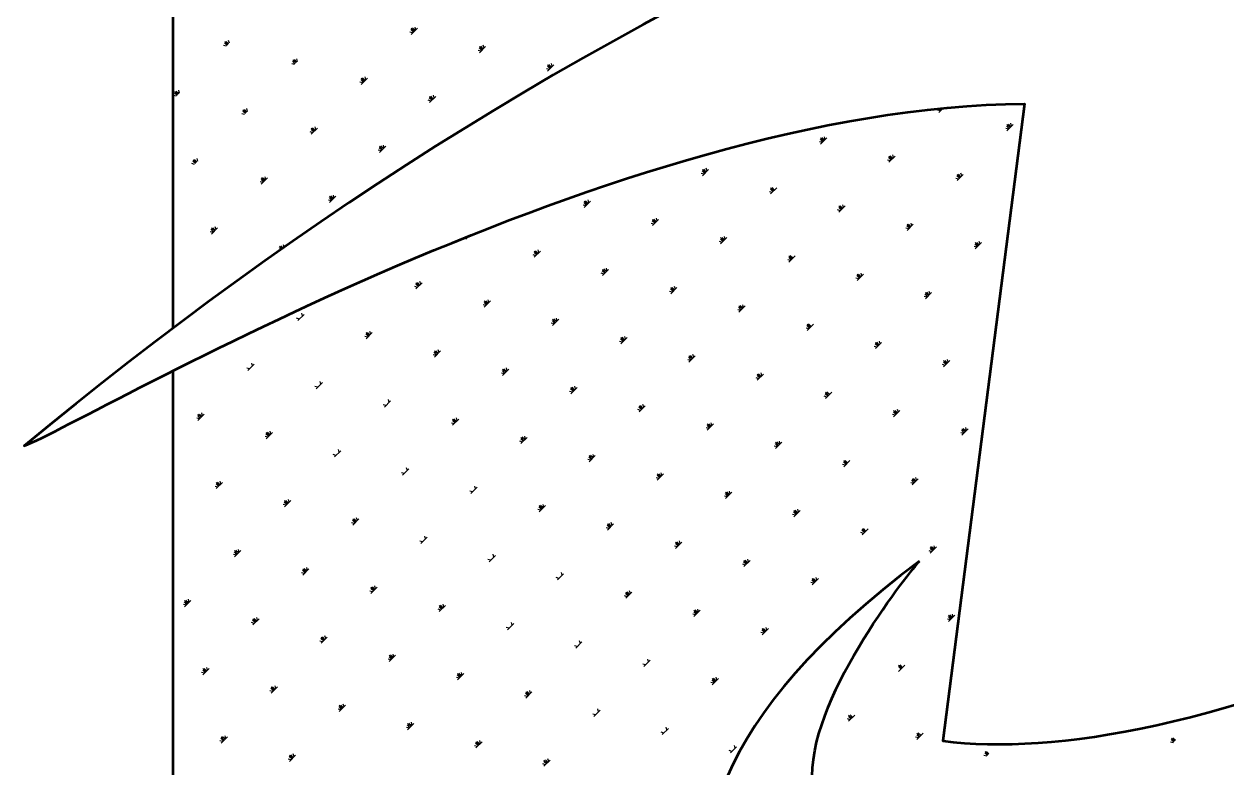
# Model space of a CAD drawing. Extents: x -3102990 to -851544, y -5293060 to -2540151.
# Drawn here: x -1163852 to -1162338, y -2634934 to -2633997 of the extents above; entities that cross this region are included whole.
import ezdxf

# ---------------------------------------------------------------- set-up
doc = ezdxf.new("R2010")
doc.units = 0
doc.header["$LTSCALE"] = 1000
doc.layers.get('0').update_dxf_attribs({"linetype": 'CONTINUOUS'})
doc.layers.add('PUB_TITLE', color=4, linetype='CONTINUOUS')

# ---------------------------------------------------------------- blocks, each defined once
blk = doc.blocks.new('A$C154754DE')
at = {"layer": 'PUB_TITLE', "color": 4}
for p, q in [((98932.7, 56294.1), (98929.3, 56295)), ((98933.7, 56295.1), (98930.6, 56298.3)), ((98934.7, 56296.1), (98930.8, 56300)), ((98930.8, 56292.2), (98938.6, 56300)), ((98935.7, 56297.1), (98932.5, 56300.2)), ((98936.7, 56298.1), (98935.8, 56301.5)), ((98698.1, 56277.3), (98694.7, 56278.2)), ((98699.1, 56278.3), (98695.9, 56281.4)), ((98700.1, 56279.2), (98696.1, 56283.2)), ((98701, 56280.2), (98697.9, 56283.4)), ((98702, 56281.2), (98701.1, 56284.6)), ((99020.6, 56273.1), (99016.7, 56277)), ((99016.7, 56269.1), (99024.5, 56277)), ((99021.6, 56274.1), (99018.4, 56277.2)), ((99022.6, 56275), (99021.6, 56278.5)), ((98787.9, 56258.2), (98787, 56261.6)), ((99018.6, 56271.1), (99015.2, 56272)), ((99019.6, 56272.1), (99016.5, 56275.2)), ((98784, 56254.3), (98780.6, 56255.2)), ((98785, 56255.2), (98781.8, 56258.4)), ((98786, 56256.2), (98782, 56260.2)), ((98786.9, 56257.2), (98783.8, 56260.4)), ((99104.5, 56248.1), (99101.1, 56249)), ((99105.5, 56249.1), (99102.4, 56252.2)), ((99106.5, 56250.1), (99102.5, 56254)), ((99102.5, 56246.1), (99110.4, 56254)), ((99107.5, 56251), (99104.3, 56254.2)), ((99108.4, 56252), (99107.5, 56255.5)), ((98869.9, 56231.3), (98866.4, 56232.2)), ((98870.9, 56232.2), (98867.7, 56235.4)), ((98871.8, 56233.2), (98867.9, 56237.1)), ((98867.9, 56229.3), (98875.8, 56237.1)), ((98872.8, 56234.2), (98869.7, 56237.3)), ((98873.8, 56235.2), (98872.9, 56238.6)), ((98636.2, 56215.4), (98633.1, 56218.5)), ((98637.2, 56216.4), (98633.3, 56220.3)), ((98638.2, 56217.4), (98635, 56220.5)), ((98639.2, 56218.3), (98638.2, 56221.8)), ((98959.7, 56212.2), (98958.8, 56215.6)), ((98635.2, 56214.4), (98631.8, 56215.3)), ((98955.8, 56208.2), (98952.3, 56209.2)), ((98956.7, 56209.2), (98953.6, 56212.4)), ((98957.7, 56210.2), (98953.8, 56214.1)), ((98953.8, 56206.3), (98961.7, 56214.1)), ((98958.7, 56211.2), (98955.6, 56214.3)), ((98721.1, 56191.4), (98717.7, 56192.3)), ((98722.1, 56192.4), (98719, 56195.5)), ((98723.1, 56193.4), (98719.1, 56197.3)), ((98724.1, 56194.3), (98720.9, 56197.5)), ((98725, 56195.3), (98724.1, 56198.8)), ((99596.8, 56195.9), (99593.4, 56196.8)), ((99594.8, 56193.9), (99600.3, 56199.4)), ((99597.8, 56196.9), (99595.8, 56198.9)), ((99598.8, 56197.9), (99597.5, 56199.1)), ((99599.8, 56198.9), (99599.3, 56199.3)), ((98808, 56169.4), (98804.8, 56172.5)), ((98809, 56170.3), (98805, 56174.3)), ((98805, 56166.4), (98812.9, 56174.3)), ((98809.9, 56171.3), (98806.8, 56174.5)), ((98810.9, 56172.3), (98810, 56175.7)), ((99682.7, 56172.9), (99679.3, 56173.8)), ((99683.7, 56173.9), (99680.5, 56177)), ((99684.7, 56174.9), (99680.7, 56178.8)), ((99680.7, 56170.9), (99688.6, 56178.8)), ((99685.6, 56175.8), (99682.5, 56179)), ((99686.6, 56176.8), (99685.7, 56180.3)), ((98807, 56168.4), (98803.6, 56169.3)), ((99448.1, 56156), (99444.6, 56157)), ((99449, 56157), (99445.9, 56160.2)), ((99450, 56158), (99446.1, 56161.9)), ((99446.1, 56154.1), (99453.9, 56161.9)), ((99451, 56159), (99447.9, 56162.1)), ((99452, 56160), (99451.1, 56163.4)), ((98892.9, 56145.4), (98889.4, 56146.3)), ((98893.9, 56146.4), (98890.7, 56149.5)), ((98894.8, 56147.3), (98890.9, 56151.3)), ((98890.9, 56143.4), (98898.8, 56151.3)), ((98895.8, 56148.3), (98892.7, 56151.5)), ((98896.8, 56149.3), (98895.9, 56152.7)), ((99537.9, 56137), (99536.9, 56140.4)), ((98658.2, 56128.5), (98654.8, 56129.4)), ((98659.2, 56129.5), (98656.1, 56132.6)), ((98660.2, 56130.5), (98656.3, 56134.4)), ((98661.2, 56131.5), (98658, 56134.6)), ((98662.2, 56132.5), (98661.3, 56135.9)), ((99533.9, 56133), (99530.5, 56134)), ((99534.9, 56134), (99531.8, 56137.2)), ((99535.9, 56135), (99532, 56138.9)), ((99532, 56131.1), (99539.8, 56138.9)), ((99536.9, 56136), (99533.7, 56139.1)), ((98745.1, 56106.5), (98742, 56109.6)), ((98746.1, 56107.5), (98742.2, 56111.4)), ((98742.2, 56103.5), (98750, 56111.4)), ((98747.1, 56108.5), (98743.9, 56111.6)), ((98748.1, 56109.4), (98747.1, 56112.9)), ((99299.3, 56116.2), (99295.9, 56117.1)), ((99300.3, 56117.2), (99297.1, 56120.3)), ((99301.3, 56118.2), (99297.3, 56122.1)), ((99297.3, 56114.2), (99305.2, 56122.1)), ((99302.2, 56119.1), (99299.1, 56122.3)), ((99303.2, 56120.1), (99302.3, 56123.6)), ((99619.8, 56110), (99616.4, 56110.9)), ((99620.8, 56111), (99617.7, 56114.1)), ((99621.8, 56112), (99617.9, 56115.9)), ((99617.9, 56108.1), (99625.7, 56115.9)), ((99622.8, 56113), (99619.6, 56116.1)), ((99623.8, 56114), (99622.8, 56117.4)), ((98744.1, 56105.5), (98740.7, 56106.4)), ((99386.2, 56094.2), (99383, 56097.3)), ((99387.1, 56095.1), (99383.2, 56099.1)), ((99383.2, 56091.2), (99391.1, 56099.1)), ((99388.1, 56096.1), (99385, 56099.3)), ((98830, 56082.5), (98826.6, 56083.4)), ((98831, 56083.5), (98827.9, 56086.6)), ((98832, 56084.5), (98828, 56088.4)), ((98828, 56080.5), (98835.9, 56088.4)), ((98833, 56085.4), (98829.8, 56088.6)), ((98833.9, 56086.4), (98833, 56089.9)), ((99151.5, 56077.3), (99148.4, 56080.5)), ((99152.5, 56078.3), (99148.6, 56082.2)), ((99148.6, 56074.4), (99156.4, 56082.2)), ((99153.5, 56079.3), (99150.3, 56082.4)), ((99154.5, 56080.3), (99153.5, 56083.7)), ((99385.2, 56093.2), (99381.7, 56094.1)), ((99150.5, 56076.3), (99147.1, 56077.3)), ((99471.1, 56070.2), (99467.6, 56071.1)), ((99472, 56071.1), (99468.9, 56074.3)), ((99473, 56072.1), (99469.1, 56076.1)), ((99469.1, 56068.2), (99477, 56076.1)), ((99474, 56073.1), (99470.9, 56076.3)), ((99475, 56074.1), (99474.1, 56077.5)), ((98685.2, 56046.6), (98684.3, 56050)), ((99236.4, 56053.3), (99233, 56054.2)), ((99237.4, 56054.3), (99234.3, 56057.4)), ((99238.4, 56055.3), (99234.5, 56059.2)), ((99234.5, 56051.4), (99242.3, 56059.2)), ((99239.4, 56056.3), (99236.2, 56059.4)), ((99240.4, 56057.2), (99239.4, 56060.7)), ((99557.9, 56048.1), (99554.8, 56051.3)), ((99558.9, 56049.1), (99555, 56053)), ((99555, 56045.2), (99562.8, 56053)), ((99559.9, 56050.1), (99556.8, 56053.2)), ((99560.9, 56051.1), (99560, 56054.5)), ((98681.3, 56042.6), (98677.8, 56043.6)), ((98682.2, 56043.6), (98679.1, 56046.8)), ((98683.2, 56044.6), (98679.3, 56048.5)), ((98679.3, 56040.7), (98687.1, 56048.5)), ((98684.2, 56045.6), (98681.1, 56048.7)), ((98999.8, 56034.5), (99003.7, 56038.4)), ((99001.8, 56036.5), (99000.1, 56036.9)), ((99002.8, 56037.5), (99002.4, 56037.9)), ((99323.3, 56031.3), (99320.1, 56034.4)), ((99324.3, 56032.3), (99320.3, 56036.2)), ((99320.3, 56028.3), (99328.2, 56036.2)), ((99325.3, 56033.3), (99322.1, 56036.4)), ((99326.2, 56034.2), (99325.3, 56037.7)), ((99557, 56047.2), (99553.5, 56048.1)), ((98765.2, 56020.1), (98763.7, 56020.5)), ((98767.2, 56021.5), (98765, 56023.7)), ((98768.4, 56022.3), (98765.2, 56025.5)), ((98769.5, 56023.1), (98766.9, 56025.7)), ((98770.9, 56024.1), (98770.1, 56027)), ((99089.6, 56015.4), (99085.7, 56019.4)), ((99085.7, 56011.5), (99093.6, 56019.4)), ((99090.6, 56016.4), (99087.5, 56019.5)), ((99091.6, 56017.4), (99090.7, 56020.8)), ((99322.3, 56030.3), (99318.9, 56031.2)), ((99642.8, 56024.1), (99639.4, 56025.1)), ((99643.8, 56025.1), (99640.7, 56028.3)), ((99644.8, 56026.1), (99640.9, 56030)), ((99640.9, 56022.2), (99648.7, 56030)), ((99645.8, 56027.1), (99642.6, 56030.2)), ((99646.8, 56028.1), (99645.8, 56031.5)), ((99087.7, 56013.5), (99084.2, 56014.4)), ((99088.6, 56014.4), (99085.5, 56017.6)), ((99408.2, 56007.3), (99404.8, 56008.2)), ((99409.2, 56008.3), (99406, 56011.4)), ((99410.2, 56009.3), (99406.2, 56013.2)), ((99406.2, 56005.3), (99414.1, 56013.2)), ((99411.1, 56010.2), (99408, 56013.4)), ((99173.6, 55990.4), (99170.1, 55991.4)), ((99174.5, 55991.4), (99171.4, 55994.6)), ((99175.5, 55992.4), (99171.6, 55996.3)), ((99171.6, 55988.5), (99179.4, 55996.3)), ((99176.5, 55993.4), (99173.4, 55996.5)), ((99177.5, 55994.4), (99176.6, 55997.8)), ((99495.1, 55985.3), (99491.9, 55988.4)), ((99496, 55986.2), (99492.1, 55990.2)), ((99492.1, 55982.3), (99500, 55990.2)), ((99497, 55987.2), (99493.9, 55990.4)), ((99498, 55988.2), (99497.1, 55991.6)), ((98938.9, 55973.6), (98935.5, 55974.5)), ((98939.9, 55974.6), (98936.7, 55977.7)), ((98940.9, 55975.6), (98936.9, 55979.5)), ((98936.9, 55971.6), (98944.8, 55979.5)), ((98941.9, 55976.5), (98938.7, 55979.7)), ((98942.8, 55977.5), (98941.9, 55981)), ((99261.4, 55969.4), (99257.5, 55973.3)), ((99257.5, 55965.5), (99265.3, 55973.3)), ((99262.4, 55970.4), (99259.2, 55973.5)), ((99263.4, 55971.4), (99262.4, 55974.8)), ((99494.1, 55984.3), (99490.6, 55985.2)), ((99259.4, 55967.4), (99256, 55968.4)), ((99260.4, 55968.4), (99257.3, 55971.6)), ((99580, 55961.3), (99576.5, 55962.2)), ((99580.9, 55962.2), (99577.8, 55965.4)), ((99581.9, 55963.2), (99578, 55967.2)), ((99578, 55959.3), (99585.9, 55967.2)), ((99582.9, 55964.2), (99579.8, 55967.4)), ((99583.9, 55965.2), (99583, 55968.6)), ((99024.8, 55950.6), (99021.4, 55951.5)), ((99025.8, 55951.6), (99022.6, 55954.7)), ((99026.8, 55952.6), (99022.8, 55956.5)), ((99022.8, 55948.6), (99030.7, 55956.5)), ((99027.7, 55953.5), (99024.6, 55956.7)), ((99028.7, 55954.5), (99027.8, 55958)), ((99345.3, 55944.4), (99341.9, 55945.3)), ((99346.3, 55945.4), (99343.2, 55948.5)), ((99347.3, 55946.4), (99343.4, 55950.3)), ((99343.4, 55942.5), (99351.2, 55950.3)), ((99348.3, 55947.4), (99345.1, 55950.5)), ((99349.3, 55948.3), (99348.3, 55951.8)), ((98790.2, 55933.7), (98786.7, 55934.7)), ((98788.2, 55931.8), (98796, 55939.6)), ((98794.1, 55937.7), (98793.2, 55941.1)), ((99110.7, 55927.6), (99107.2, 55928.5)), ((99111.7, 55928.6), (99108.5, 55931.7)), ((99112.6, 55929.5), (99108.7, 55933.5)), ((99108.7, 55925.6), (99116.6, 55933.5)), ((99113.6, 55930.5), (99110.5, 55933.7)), ((99114.6, 55931.5), (99113.7, 55934.9)), ((98877, 55911.7), (98873.9, 55914.9)), ((98878, 55912.7), (98874.1, 55916.6)), ((98874.1, 55908.8), (98881.9, 55916.6)), ((98879, 55913.7), (98875.8, 55916.8)), ((98880, 55914.7), (98879, 55918.1)), ((99431.2, 55921.4), (99427.8, 55922.3)), ((99432.2, 55922.4), (99429, 55925.5)), ((99433.2, 55923.4), (99429.2, 55927.3)), ((99429.2, 55919.4), (99437.1, 55927.3)), ((99434.2, 55924.4), (99431, 55927.5)), ((98876, 55910.7), (98872.6, 55911.6)), ((99196.6, 55904.6), (99193.1, 55905.5)), ((99197.5, 55905.5), (99194.4, 55908.7)), ((99198.5, 55906.5), (99194.6, 55910.5)), ((99194.6, 55902.6), (99202.5, 55910.5)), ((99199.5, 55907.5), (99196.4, 55910.7)), ((99200.5, 55908.5), (99199.6, 55911.9)), ((99517.1, 55898.4), (99513.7, 55899.3)), ((99518.1, 55899.4), (99514.9, 55902.5)), ((99519.1, 55900.4), (99515.1, 55904.3)), ((99515.1, 55896.4), (99523, 55904.3)), ((99520, 55901.3), (99516.9, 55904.5)), ((99521, 55902.3), (99520.1, 55905.8)), ((98961.9, 55887.7), (98958.5, 55888.6)), ((98962.9, 55888.7), (98959.8, 55891.8)), ((98963.9, 55889.7), (98960, 55893.6)), ((98960, 55885.7), (98967.8, 55893.6)), ((98964.9, 55890.7), (98961.7, 55893.8)), ((98965.9, 55891.6), (98964.9, 55895.1)), ((99282.4, 55881.5), (99279, 55882.5)), ((99283.4, 55882.5), (99280.3, 55885.7)), ((99284.4, 55883.5), (99280.5, 55887.4)), ((99280.5, 55879.6), (99288.3, 55887.4)), ((99285.4, 55884.5), (99282.3, 55887.6)), ((99286.4, 55885.5), (99285.5, 55888.9)), ((99606.9, 55879.3), (99606, 55882.7)), ((98727.3, 55870.9), (98723.8, 55871.8)), ((98725.3, 55868.9), (98733.2, 55876.8)), ((98731.2, 55874.8), (98730.3, 55878.2)), ((99048.8, 55865.7), (99045.6, 55868.8)), ((99049.8, 55866.7), (99045.8, 55870.6)), ((99045.8, 55862.7), (99053.7, 55870.6)), ((99050.8, 55867.6), (99047.6, 55870.8)), ((99051.7, 55868.6), (99050.8, 55872.1)), ((99603, 55875.4), (99599.5, 55876.3)), ((99604, 55876.4), (99600.8, 55879.5)), ((99604.9, 55877.3), (99601, 55881.3)), ((99601, 55873.4), (99608.9, 55881.3)), ((99605.9, 55878.3), (99602.8, 55881.5)), ((98811.2, 55845.9), (98819.1, 55853.7)), ((98817.1, 55851.8), (98816.2, 55855.2)), ((99047.8, 55864.7), (99044.4, 55865.6)), ((99368.3, 55858.5), (99364.9, 55859.5)), ((99369.3, 55859.5), (99366.2, 55862.7)), ((99370.3, 55860.5), (99366.4, 55864.4)), ((99366.4, 55856.6), (99374.2, 55864.4)), ((99371.3, 55861.5), (99368.1, 55864.6)), ((99372.3, 55862.5), (99371.3, 55865.9)), ((98813.2, 55847.9), (98809.7, 55848.8)), ((99133.7, 55841.7), (99130.3, 55842.6)), ((99134.7, 55842.7), (99131.5, 55845.8)), ((99135.7, 55843.7), (99131.7, 55847.6)), ((99131.7, 55839.7), (99139.6, 55847.6)), ((99136.6, 55844.6), (99133.5, 55847.8)), ((99137.6, 55845.6), (99136.7, 55849.1)), ((99455.2, 55836.5), (99452.1, 55839.6)), ((99456.2, 55837.5), (99452.3, 55841.4)), ((99452.3, 55833.6), (99460.1, 55841.4)), ((99457.2, 55838.5), (99454, 55841.6)), ((98899.1, 55824.8), (98895.6, 55825.8)), ((98897.1, 55822.9), (98904.9, 55830.7)), ((98903, 55828.8), (98902.1, 55832.2)), ((99220.6, 55819.7), (99217.4, 55822.8)), ((99221.5, 55820.6), (99217.6, 55824.6)), ((99217.6, 55816.7), (99225.5, 55824.6)), ((99222.5, 55821.6), (99219.4, 55824.8)), ((99223.5, 55822.6), (99222.6, 55826)), ((99454.2, 55835.5), (99450.8, 55836.4)), ((98664.4, 55808), (98661, 55808.9)), ((98665.4, 55809), (98662.2, 55812.1)), ((98666.4, 55810), (98662.4, 55813.9)), ((98662.4, 55806), (98670.3, 55813.9)), ((98667.4, 55810.9), (98664.2, 55814.1)), ((98668.3, 55811.9), (98667.4, 55815.4)), ((98986.9, 55803.8), (98983, 55807.7)), ((98983, 55799.9), (98990.8, 55807.7)), ((98987.9, 55804.8), (98984.7, 55807.9)), ((98988.9, 55805.8), (98987.9, 55809.2)), ((99219.6, 55818.7), (99216.1, 55819.6)), ((99540.1, 55812.5), (99536.7, 55813.4)), ((99541.1, 55813.5), (99537.9, 55816.6)), ((99542.1, 55814.5), (99538.1, 55818.4)), ((99538.1, 55810.5), (99546, 55818.4)), ((99543.1, 55815.5), (99539.9, 55818.6)), ((99544, 55816.4), (99543.1, 55819.9)), ((98754.2, 55788.9), (98753.3, 55792.3)), ((98984.9, 55801.8), (98981.5, 55802.7)), ((98985.9, 55802.8), (98982.8, 55806)), ((99305.5, 55795.7), (99302, 55796.6)), ((99306.4, 55796.6), (99303.3, 55799.8)), ((99307.4, 55797.6), (99303.5, 55801.6)), ((99303.5, 55793.7), (99311.4, 55801.6)), ((99308.4, 55798.6), (99305.3, 55801.8)), ((99309.4, 55799.6), (99308.5, 55803)), ((99627, 55790.5), (99623.8, 55793.6)), ((99628, 55791.5), (99624, 55795.4)), ((99624, 55787.5), (99631.9, 55795.4)), ((99628.9, 55792.4), (99625.8, 55795.6)), ((99629.9, 55793.4), (99629, 55796.9)), ((98750.3, 55785), (98746.9, 55785.9)), ((98751.3, 55786), (98748.1, 55789.1)), ((98752.3, 55786.9), (98748.3, 55790.9)), ((98748.3, 55783), (98756.2, 55790.9)), ((98753.2, 55787.9), (98750.1, 55791.1)), ((99070.8, 55778.8), (99067.4, 55779.7)), ((99071.8, 55779.8), (99068.7, 55782.9)), ((99072.8, 55780.8), (99068.9, 55784.7)), ((99068.9, 55776.9), (99076.7, 55784.7)), ((99073.8, 55781.8), (99070.6, 55784.9)), ((99074.8, 55782.7), (99073.8, 55786.2)), ((99392.3, 55773.6), (99389.2, 55776.8)), ((99393.3, 55774.6), (99389.4, 55778.5)), ((99389.4, 55770.7), (99397.2, 55778.5)), ((99394.3, 55775.6), (99391.2, 55778.7)), ((99395.3, 55776.6), (99394.4, 55780)), ((99626, 55789.5), (99622.6, 55790.4)), ((98836.2, 55762), (98832.7, 55762.9)), ((98834.2, 55760), (98842.1, 55767.9)), ((98840.1, 55765.9), (98839.2, 55769.3)), ((99158.7, 55757.8), (99154.7, 55761.7)), ((99154.7, 55753.8), (99162.6, 55761.7)), ((99159.7, 55758.7), (99156.5, 55761.9)), ((99160.6, 55759.7), (99159.7, 55763.2)), ((99391.3, 55772.6), (99387.9, 55773.6)), ((98926, 55742.9), (98925.1, 55746.3)), ((99156.7, 55755.8), (99153.3, 55756.7)), ((99157.7, 55756.8), (99154.5, 55759.9)), ((99477.2, 55749.6), (99473.8, 55750.6)), ((99478.2, 55750.6), (99475.1, 55753.8)), ((99479.2, 55751.6), (99475.3, 55755.5)), ((99475.3, 55747.7), (99483.1, 55755.5)), ((99480.2, 55752.6), (99477, 55755.7)), ((98922.1, 55739), (98918.6, 55739.9)), ((98920.1, 55737), (98928, 55744.9)), ((99242.6, 55732.8), (99239.2, 55733.7)), ((99243.6, 55733.8), (99240.4, 55736.9)), ((99244.6, 55734.8), (99240.6, 55738.7)), ((99240.6, 55730.8), (99248.5, 55738.7)), ((99245.5, 55735.7), (99242.4, 55738.9)), ((99246.5, 55736.7), (99245.6, 55740.2)), ((99565.1, 55728.6), (99561.2, 55732.5)), ((99561.2, 55724.7), (99569, 55732.5)), ((99566.1, 55729.6), (99562.9, 55732.7)), ((99567, 55730.6), (99566.1, 55734)), ((98687.4, 55722.1), (98684, 55723)), ((98688.4, 55723.1), (98685.3, 55726.2)), ((98689.4, 55724.1), (98685.5, 55728)), ((98685.5, 55720.1), (98693.3, 55728)), ((98690.4, 55725.1), (98687.2, 55728.2)), ((98691.4, 55726), (98690.4, 55729.5)), ((99007.9, 55715.9), (99004.5, 55716.9)), ((99006, 55714), (99013.8, 55721.8)), ((99011.9, 55719.9), (99011, 55723.3)), ((99331.4, 55712.7), (99328.3, 55715.9)), ((99332.4, 55713.7), (99331.5, 55717.1)), ((99563.1, 55726.6), (99559.7, 55727.5)), ((99564.1, 55727.6), (99561, 55730.7)), ((98774.3, 55700.1), (98771.1, 55703.2)), ((98775.3, 55701.1), (98771.3, 55705)), ((98771.3, 55697.1), (98779.2, 55705)), ((98776.3, 55702), (98773.1, 55705.2)), ((98777.2, 55703), (98776.3, 55706.5)), ((99328.5, 55709.8), (99325, 55710.7)), ((99329.5, 55710.8), (99326.3, 55713.9)), ((99330.4, 55711.7), (99326.5, 55715.7)), ((99326.5, 55707.8), (99334.4, 55715.7)), ((98773.3, 55699.1), (98769.9, 55700)), ((99093.8, 55692.9), (99090.4, 55693.9)), ((99094.8, 55693.9), (99091.7, 55697.1)), ((99095.8, 55694.9), (99091.9, 55698.8)), ((99091.9, 55691), (99099.7, 55698.8)), ((99096.8, 55695.9), (99093.6, 55699)), ((99097.8, 55696.9), (99096.8, 55700.3)), ((99414.4, 55686.8), (99410.9, 55687.7)), ((99415.3, 55687.7), (99412.2, 55690.9)), ((99416.3, 55688.7), (99412.4, 55692.7)), ((99412.4, 55684.8), (99420.3, 55692.7)), ((99417.3, 55689.7), (99414.2, 55692.9)), ((99418.3, 55690.7), (99417.4, 55694.1)), ((98859.2, 55676.1), (98855.8, 55677)), ((98860.2, 55677.1), (98857, 55680.2)), ((98861.2, 55678), (98857.2, 55682)), ((98857.2, 55674.1), (98865.1, 55682)), ((98862.1, 55679), (98859, 55682.2)), ((98863.1, 55680), (98862.2, 55683.4)), ((99179.7, 55669.9), (99176.3, 55670.8)), ((99180.7, 55670.9), (99177.6, 55674)), ((99181.7, 55671.9), (99177.8, 55675.8)), ((99177.8, 55668), (99185.6, 55675.8)), ((99182.7, 55672.9), (99179.5, 55676)), ((99183.6, 55673.8), (99182.7, 55677.3)), ((98943.1, 55651.1), (98951, 55659)), ((98949, 55657), (98948.1, 55660.4)), ((99500.2, 55663.8), (99496.8, 55664.7)), ((99501.2, 55664.7), (99498.1, 55667.9)), ((99502.2, 55665.7), (99498.3, 55669.6)), ((99498.3, 55661.8), (99506.1, 55669.6)), ((99503.2, 55666.7), (99500, 55669.8)), ((98711.4, 55637.2), (98708.3, 55640.4)), ((98712.4, 55638.2), (98708.5, 55642.1)), ((98708.5, 55634.3), (98716.3, 55642.1)), ((98713.4, 55639.2), (98710.2, 55642.3)), ((98714.4, 55640.2), (98713.4, 55643.6)), ((98945.1, 55653.1), (98941.6, 55654)), ((99265.6, 55646.9), (99262.2, 55647.8)), ((99266.6, 55647.9), (99263.4, 55651)), ((99267.6, 55648.9), (99263.6, 55652.8)), ((99263.6, 55644.9), (99271.5, 55652.8)), ((99268.6, 55649.9), (99265.4, 55653)), ((99269.5, 55650.8), (99268.6, 55654.3)), ((99586.1, 55640.7), (99582.7, 55641.7)), ((99587.1, 55641.7), (99584, 55644.9)), ((99588.1, 55642.7), (99584.2, 55646.6)), ((99584.2, 55638.8), (99592, 55646.6)), ((99589.1, 55643.7), (99585.9, 55646.8)), ((99590.1, 55644.7), (99589.1, 55648.1)), ((98710.4, 55636.2), (98707, 55637.1)), ((99031, 55630.1), (99027.5, 55631)), ((99029, 55628.1), (99036.9, 55636)), ((99034.9, 55634), (99034, 55637.4)), ((99352.5, 55624.9), (99349.3, 55628)), ((99353.5, 55625.9), (99349.5, 55629.8)), ((99349.5, 55621.9), (99357.4, 55629.8)), ((99354.4, 55626.8), (99351.3, 55630)), ((99355.4, 55627.8), (99354.5, 55631.3)), ((98796.3, 55613.2), (98792.9, 55614.1)), ((98797.3, 55614.2), (98794.2, 55617.3)), ((98798.3, 55615.2), (98794.4, 55619.1)), ((98794.4, 55611.2), (98802.2, 55619.1)), ((98799.3, 55616.2), (98796.1, 55619.3)), ((98800.2, 55617.1), (98799.3, 55620.6)), ((99114.9, 55605.1), (99122.7, 55612.9)), ((99120.8, 55611), (99119.9, 55614.4)), ((99351.5, 55623.9), (99348.1, 55624.8)), ((98884.2, 55592.2), (98880.2, 55596.1)), ((98880.2, 55588.2), (98888.1, 55596.1)), ((98885.2, 55593.1), (98882, 55596.3)), ((98886.1, 55594.1), (98885.2, 55597.6)), ((99116.8, 55607), (99113.4, 55608)), ((99437.4, 55600.9), (99433.9, 55601.8)), ((99438.4, 55601.9), (99435.2, 55605)), ((99439.3, 55602.8), (99435.4, 55606.8)), ((99435.4, 55598.9), (99443.3, 55606.8)), ((99440.3, 55603.8), (99437.2, 55607)), ((99441.3, 55604.8), (99440.4, 55608.2)), ((98651.5, 55577.3), (98650.6, 55580.7)), ((98882.2, 55590.2), (98878.8, 55591.1)), ((98883.2, 55591.2), (98880, 55594.3)), ((99202.7, 55584), (99199.3, 55585)), ((99203.7, 55585), (99200.6, 55588.2)), ((99204.7, 55586), (99200.8, 55589.9)), ((99200.8, 55582.1), (99208.6, 55589.9)), ((99205.7, 55587), (99202.5, 55590.1)), ((99206.7, 55588), (99205.7, 55591.4)), ((98647.6, 55573.4), (98644.1, 55574.3)), ((98648.5, 55574.3), (98645.4, 55577.5)), ((98649.5, 55575.3), (98645.6, 55579.2)), ((98645.6, 55571.4), (98653.5, 55579.2)), ((98650.5, 55576.3), (98647.4, 55579.4)), ((98968.1, 55567.2), (98964.7, 55568.1)), ((98969.1, 55568.2), (98965.9, 55571.3)), ((98970.1, 55569.2), (98966.1, 55573.1)), ((98966.1, 55565.2), (98974, 55573.1)), ((98971, 55570.1), (98967.9, 55573.3)), ((98972, 55571.1), (98971.1, 55574.6)), ((99289.6, 55562), (99286.5, 55565.1)), ((99290.6, 55563), (99286.7, 55566.9)), ((99286.7, 55559.1), (99294.5, 55566.9)), ((99291.6, 55564), (99288.4, 55567.1)), ((99292.5, 55564.9), (99291.6, 55568.4)), ((98733.4, 55550.3), (98730, 55551.3)), ((98734.4, 55551.3), (98731.3, 55554.5)), ((98735.4, 55552.3), (98731.5, 55556.2)), ((98731.5, 55548.4), (98739.3, 55556.2)), ((98736.4, 55553.3), (98733.3, 55556.4)), ((98737.4, 55554.3), (98736.5, 55557.7)), ((99052, 55542.2), (99059.9, 55550.1)), ((99057.9, 55548.1), (99057, 55551.5)), ((99288.6, 55561), (99285.2, 55561.9)), ((99609.1, 55554.9), (99605.7, 55555.8)), ((99610.1, 55555.8), (99607, 55559)), ((99611.1, 55556.8), (99607.2, 55560.7)), ((99607.2, 55552.9), (99615, 55560.7)), ((99612.1, 55557.8), (99608.9, 55560.9)), ((99613.1, 55558.8), (99612.2, 55562.2)), ((98823.3, 55531.3), (98822.3, 55534.7)), ((99054, 55544.2), (99050.5, 55545.1)), ((99374.5, 55538), (99371.1, 55538.9)), ((99375.5, 55539), (99372.3, 55542.1)), ((99376.5, 55540), (99372.5, 55543.9)), ((99372.5, 55536), (99380.4, 55543.9)), ((99377.4, 55541), (99374.3, 55544.1)), ((99378.4, 55541.9), (99377.5, 55545.4)), ((98819.3, 55527.3), (98815.9, 55528.2)), ((98820.3, 55528.3), (98817.2, 55531.5)), ((98821.3, 55529.3), (98817.4, 55533.2)), ((98817.4, 55525.4), (98825.2, 55533.2)), ((98822.3, 55530.3), (98819.1, 55533.4)), ((99139.9, 55521.2), (99136.4, 55522.1)), ((99137.9, 55519.2), (99145.8, 55527.1)), ((99143.8, 55525.1), (99142.9, 55528.5)), ((98905.2, 55504.3), (98901.8, 55505.2)), ((98906.2, 55505.3), (98903.1, 55508.4)), ((98907.2, 55506.3), (98903.3, 55510.2)), ((98903.3, 55502.3), (98911.1, 55510.2)), ((98908.2, 55507.3), (98905, 55510.4)), ((98909.1, 55508.2), (98908.2, 55511.7)), ((99223.8, 55496.2), (99231.6, 55504)), ((99229.7, 55502.1), (99228.8, 55505.5)), ((98671.6, 55488.4), (98668.4, 55491.6)), ((98672.5, 55489.4), (98668.6, 55493.4)), ((98668.6, 55485.5), (98676.5, 55493.4)), ((98673.5, 55490.4), (98670.4, 55493.6)), ((98674.5, 55491.4), (98673.6, 55494.8)), ((99225.7, 55498.1), (99222.3, 55499.1)), ((99547.3, 55493), (99544.1, 55496.1)), ((99548.2, 55493.9), (99544.3, 55497.9)), ((99544.3, 55490), (99552.2, 55497.9)), ((99549.2, 55494.9), (99546.1, 55498.1)), ((98670.6, 55487.5), (98667.1, 55488.4)), ((98991.1, 55481.3), (98987.7, 55482.2)), ((98992.1, 55482.3), (98988.9, 55485.4)), ((98993.1, 55483.3), (98989.1, 55487.2)), ((98989.1, 55479.3), (98997, 55487.2)), ((98994, 55484.2), (98990.9, 55487.4)), ((98995, 55485.2), (98994.1, 55488.7)), ((99311.6, 55475.1), (99308.2, 55476.1)), ((99312.6, 55476.1), (99309.5, 55479.3)), ((99313.6, 55477.1), (99309.7, 55481)), ((99309.7, 55473.2), (99317.5, 55481)), ((99314.6, 55478.1), (99311.4, 55481.2)), ((99315.6, 55479.1), (99314.6, 55482.5)), ((98756.5, 55464.5), (98753, 55465.4)), ((98757.4, 55465.4), (98754.3, 55468.6)), ((98758.4, 55466.4), (98754.5, 55470.3)), ((98754.5, 55462.5), (98762.4, 55470.3)), ((98759.4, 55467.4), (98756.3, 55470.5)), ((98760.4, 55468.4), (98759.5, 55471.8)), ((99077, 55458.3), (99073.6, 55459.2)), ((99078, 55459.3), (99074.8, 55462.4)), ((99079, 55460.3), (99075, 55464.2)), ((99075, 55456.3), (99082.9, 55464.2)), ((99079.9, 55461.2), (99076.8, 55464.4)), ((99080.9, 55462.2), (99080, 55465.7)), ((98843.3, 55442.4), (98840.2, 55445.6)), ((98844.3, 55443.4), (98840.4, 55447.3)), ((98840.4, 55439.5), (98848.2, 55447.3)), ((98845.3, 55444.4), (98842.1, 55447.5)), ((98846.3, 55445.4), (98845.4, 55448.8)), ((98842.3, 55441.4), (98838.9, 55442.4)), ((99162.9, 55435.3), (99159.4, 55436.2)), ((99160.9, 55433.3), (99168.8, 55441.2)), ((99166.8, 55439.2), (99165.9, 55442.6)), ((99483.4, 55429.1), (99480, 55430)), ((99484.4, 55430.1), (99481.2, 55433.2)), ((99485.4, 55431.1), (99481.4, 55435)), ((99481.4, 55427.1), (99489.3, 55435)), ((99486.3, 55432.1), (99483.2, 55435.2)), ((98928.2, 55418.4), (98924.8, 55419.3)), ((98929.2, 55419.4), (98926.1, 55422.6)), ((98930.2, 55420.4), (98926.3, 55424.3)), ((98926.3, 55416.5), (98934.1, 55424.3)), ((98931.2, 55421.4), (98928, 55424.5)), ((98932.2, 55422.4), (98931.2, 55425.8)), ((99248.8, 55412.3), (99245.3, 55413.2)), ((99246.8, 55410.3), (99254.7, 55418.2)), ((99252.7, 55416.2), (99251.8, 55419.6)), ((98693.6, 55401.6), (98690.2, 55402.5)), ((98694.6, 55402.6), (98691.4, 55405.7)), ((98695.6, 55403.5), (98691.6, 55407.5)), ((98691.6, 55399.6), (98699.5, 55407.5)), ((98696.5, 55404.5), (98693.4, 55407.7)), ((98697.5, 55405.5), (98696.6, 55408.9)), ((99015.1, 55396.4), (99012, 55399.5)), ((99016.1, 55397.4), (99012.1, 55401.3)), ((99012.1, 55393.5), (99020, 55401.3)), ((99017.1, 55398.4), (99013.9, 55401.5)), ((99018, 55399.3), (99017.1, 55402.8)), ((99569.3, 55406.1), (99565.8, 55407)), ((99570.3, 55407.1), (99567.1, 55410.2)), ((99571.2, 55408.1), (99567.3, 55412)), ((99567.3, 55404.1), (99575.2, 55412)), ((99572.2, 55409), (99569.1, 55412.2)), ((99889.8, 55399.9), (99886.4, 55400.9)), ((99890.8, 55400.9), (99887.6, 55404.1)), ((99891.8, 55401.9), (99887.8, 55405.8)), ((99892.8, 55402.9), (99889.6, 55406)), ((98781.4, 55380.5), (98777.5, 55384.5)), ((98777.5, 55376.6), (98785.4, 55384.5)), ((98782.4, 55381.5), (98779.3, 55384.7)), ((98783.4, 55382.5), (98782.5, 55385.9)), ((99014.1, 55395.4), (99010.7, 55396.3)), ((99334.6, 55389.2), (99331.2, 55390.2)), ((99332.7, 55387.3), (99340.5, 55395.1)), ((99338.6, 55393.2), (99337.7, 55396.6)), ((99655.2, 55383.1), (99651.7, 55384)), ((99656.2, 55384.1), (99653, 55387.2)), ((99657.1, 55385), (99653.2, 55389)), ((99658.1, 55386), (99655, 55389.2)), ((98779.5, 55378.6), (98776, 55379.5)), ((98780.5, 55379.6), (98777.3, 55382.7)), ((99100, 55372.4), (99096.6, 55373.3)), ((99101, 55373.4), (99097.8, 55376.5)), ((99102, 55374.4), (99098, 55378.3)), ((99098, 55370.4), (99105.9, 55378.3)), ((99102.9, 55375.4), (99099.8, 55378.5)), ((99103.9, 55376.3), (99103, 55379.8))]:
    blk.add_line(p, q, dxfattribs=at)
at = {"layer": 'PUB_TITLE', "color": 4, "lineweight": 53}
for points, knots in [([(98631.4, 55922.6), (98631.4, 56477.7), (98631.4, 57035.6), (98631.4, 57035.6), (98631.4, 57147.7), (98723.2, 57239.5), (98835.4, 57239.5), (98835.4, 57239.5), (101044.6, 57239.5), (101044.6, 57239.5), (101156.8, 57239.5), (101248.6, 57147.7), (101248.6, 57035.6), (101248.6, 57035.6), (101248.6, 56585.2), (101248.6, 56091.1)], [6.497483, 6.497483, 6.497483, 6.497483, 7, 7, 7, 8, 8, 8, 9, 9, 9, 10, 10, 10, 10.451509, 10.451509, 10.451509, 10.451509]), ([(100897.5, 56673.6), (101486.7, 56579), (101017.5, 55890.5), (100404.4, 55627.9), (100836.9, 55931), (101121.1, 56501.4), (100373.5, 56315.3), (100373.5, 56315.3), (100261, 55561.6), (100261, 55561.6), (99958, 55420.1), (99740.5, 55384.7), (99599.8, 55402.4), (99599.8, 55402.4), (99703, 56204.7), (99703, 56204.7), (99192.1, 56202.3), (98529.1, 55807.6), (98443.6, 55773.9), (99130.9, 56344.4), (100052.7, 56809.3), (100897.5, 56673.6)], [0, 0, 0, 0, 1, 1, 1, 2, 2, 2, 3, 3, 3, 4, 4, 4, 5, 5, 5, 6, 6, 6, 7, 7, 7, 7]), ([(99570.5, 55628.8), (99570.5, 55628.8), (99065.9, 55031.1), (100007.3, 55340.2), (100707.9, 55563.4), (101330.9, 56099), (101361.1, 56254.3), (101361.1, 56254.3), (101278.5, 55932.2), (101084, 55668.3), (101063.4, 55602.8), (100485.3, 54979.8), (99800.7, 54962.8), (99383.8, 54942.8), (99051.5, 55239.8), (99570.5, 55628.8)], [0, 0, 0, 0, 1, 1, 1, 2, 2, 2, 3, 3, 3, 4, 4, 4, 5, 5, 5, 5]), ([(101248.6, 55950.9), (101248.6, 55392), (101248.6, 54826.3), (101248.6, 54826.3), (101248.6, 54714.1), (101156.8, 54622.3), (101044.6, 54622.3), (101044.6, 54622.3), (98835.4, 54622.3), (98835.4, 54622.3), (98723.2, 54622.3), (98631.4, 54714.1), (98631.4, 54826.3), (98631.4, 54826.3), (98631.4, 55337.9), (98631.4, 55868.7)], [2.493971, 2.493971, 2.493971, 2.493971, 3, 3, 3, 4, 4, 4, 5, 5, 5, 6, 6, 6, 6.481204, 6.481204, 6.481204, 6.481204])]:
    blk.add_open_spline(points, degree=3, knots=knots, dxfattribs=at)

msp = doc.modelspace()

# ---------------------------------------------------------------- block references
at = {"ltscale": 1.5}
msp.add_blockref('A$C154754DE', (-1262295.96, -2690302.41), dxfattribs=at)

doc.saveas('drawing.dxf')
